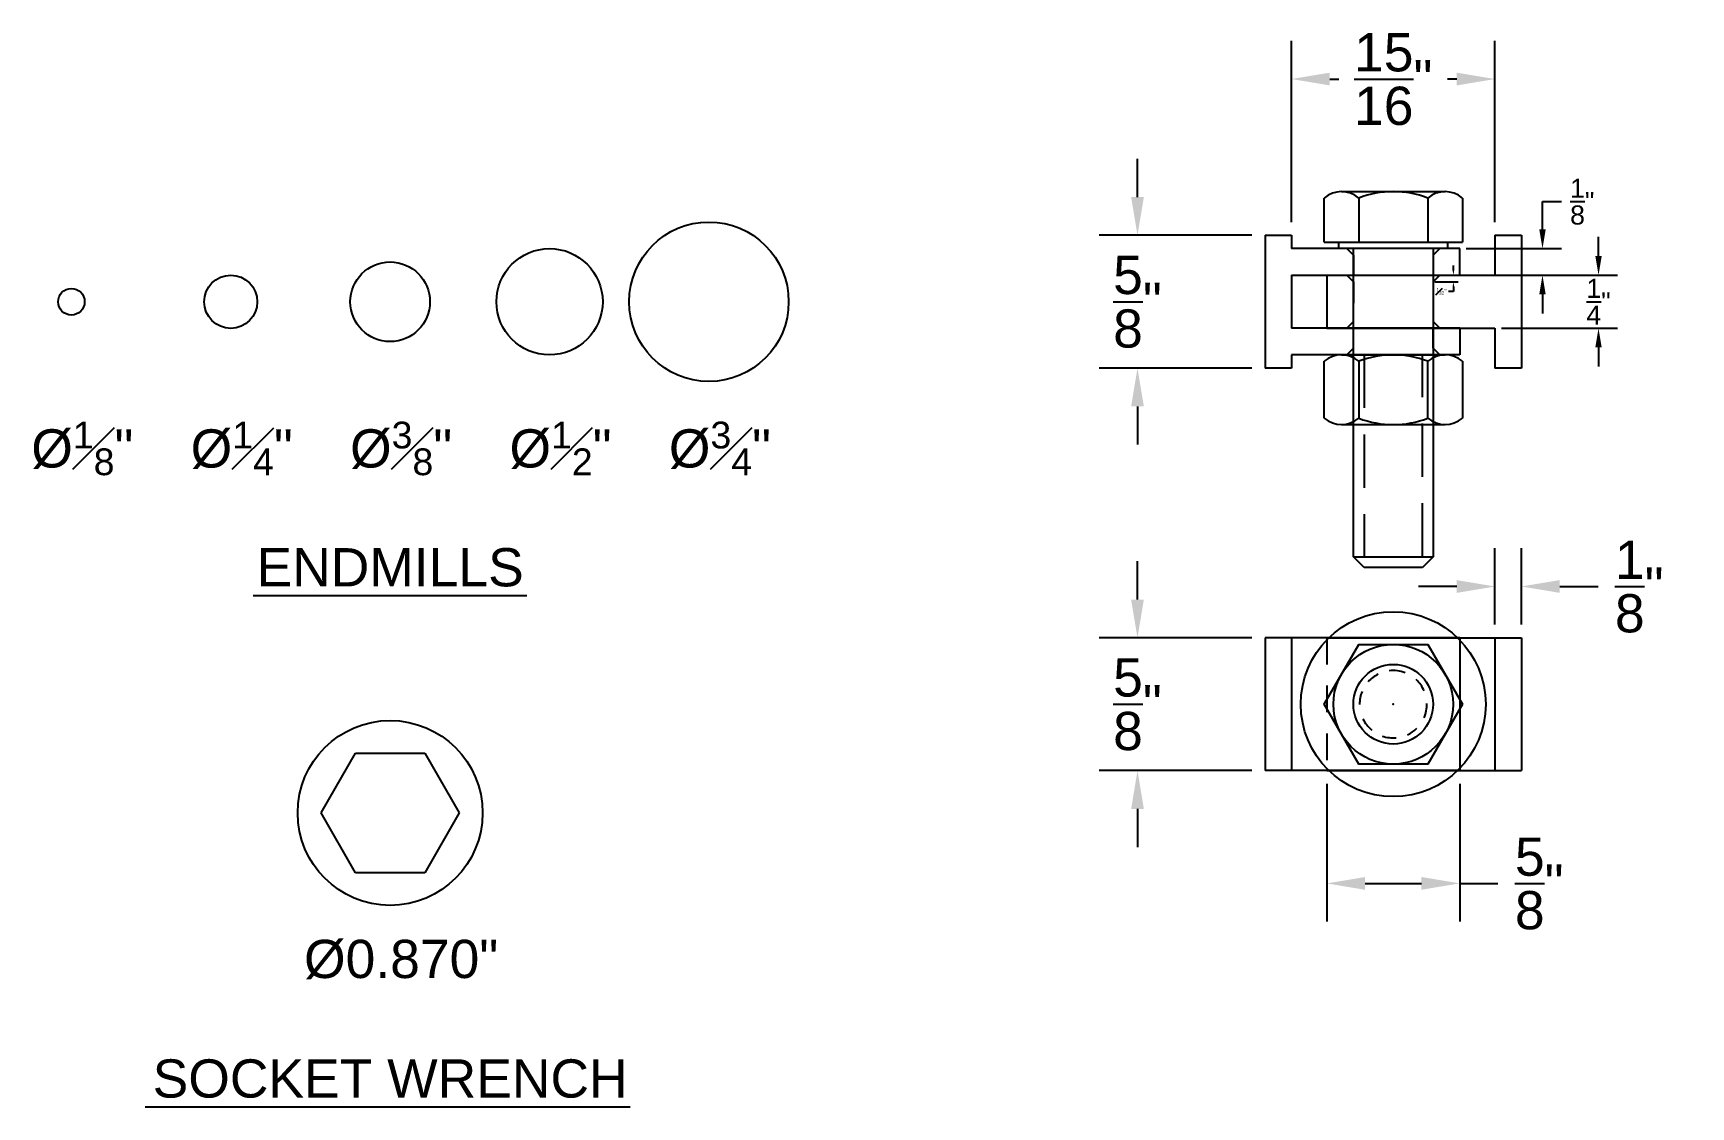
# Model space of a CAD drawing. Header units: inches. Extents: x -24 to 363, y -9 to 336.
# Drawn here: x 310.87 to 318.67, y 331.13 to 336.19 of the extents above; entities that cross this region are included whole.
import ezdxf

# ---------------------------------------------------------------- set-up
doc = ezdxf.new("R2010")
doc.units = ezdxf.units.IN
doc.header["$MEASUREMENT"] = 0
doc.linetypes.add('HIDDEN', pattern=[0.375, 0.25, -0.125])
for name, color, linetype in [('Bolt', 150, 'Continuous'), ('Chords', 10, 'Continuous'), ('DeflPts', 130, 'Continuous'), ('Dims', 252, 'Continuous'), ('Laterals', 40, 'Continuous'), ('LoadPts', 90, 'Continuous')]:
    doc.layers.add(name, color=color, linetype=linetype)
doc.styles.add('ATTR', font='romans.shx', dxfattribs={"width": 0.8, "height": 0.011646})
doc.styles.get("Standard").update_dxf_attribs({"font": 'arial.ttf'})
doc.dimstyles.new('DimBig', dxfattribs={"dimtxt": 0.18, "dimasz": 0.18, "dimexe": 0.18, "dimexo": 0.0625, "dimgap": 0.09, "dimtad": 0, "dimtih": 1, "dimtoh": 1, "dimdec": 4, "dimzin": 0, "dimdsep": 46, "dimtxsty": 'Standard', "dimcen": 0.09, "dimadec": 0, "dimazin": 0, "dimtfac": 1, "dimtdec": 4, "dimtofl": 0, "dimtmove": 0, "dimatfit": 3, "dimfxl": 1, "dimtolj": 1, "dimtzin": 0, "dimarcsym": 0})

# ---------------------------------------------------------------- blocks, each defined once
blk = doc.blocks.new('0d375 Bolt Hexfinished Pv')
blk.add_lwpolyline([(0, 0.325), (0.281458, 0.1625), (0.281458, -0.1625), (0, -0.325), (-0.281458, -0.1625), (-0.281458, 0.1625)], close=True)
for radius in [0.281459, 0.1875]:
    blk.add_circle((0, 0), radius)
for start, end in [(66.27382, 91.43475), (113.1597, 137.2755), (25.01643, 44.54282), (159.2494, 186.8604), (340.6969, 5.1062), (206.8165, 228.1121), (247.7162, 270.4735), (295.5824, 320.2457)]:
    blk.add_arc((0, 0), 0.158445, start, end)
blk.add_point((0, 0))
at = {"style": 'ATTR', "width": 0.8, "flags": 9}
blk.add_attdef('ESTCODE', (0, 0), '', height=0.000163, dxfattribs=at)
blk = doc.blocks.new('bolt')
for p, q in [((-0.03, -0.325), (-0.03, 0.325)), ((-0.268, -0.24375), (-0.268, 0.24375)), ((0, 0.25625), (-0.03, 0.25625)), ((-0.238, 0.1625), (-0.02975, 0.1625)), ((0, 0.1875), (1.45, 0.1875)), ((0.5, 0.1875), (0.5, -0.1875)), ((1.45, -0.1875), (1.45, 0.1875)), ((1.45, 0.1875), (1.5, 0.1375)), ((1.5, 0.1375), (1.5, -0.1375)), ((1.5, -0.1375), (1.45, -0.1875)), ((-0.238, -0.1625), (-0.02975, -0.1625)), ((1.45, -0.1875), (0, -0.1875)), ((0, -0.25625), (-0.03, -0.25625))]:
    blk.add_line(p, q)
at = {"linetype": 'HIDDEN'}
for p, q in [((1.448697, 0.1375), (0.5, 0.1375)), ((0.5, -0.1375), (1.448697, -0.1375))]:
    blk.add_line(p, q, dxfattribs=at)
for points in [[(-0.238, 0.325), (-0.03, 0.325)], [(0, 0.25625), (0, -0.25625)], [(-0.03, -0.325), (-0.238, -0.325)]]:
    blk.add_lwpolyline(points)
for centre, radius, start, end in [((-0.142974, 0.24375), 0.125025, 139.4683, 220.5318), ((0.1871, 0), 0.4551, 159.08, 200.92), ((-0.142974, -0.24375), 0.125025, 139.4683, 220.5317)]:
    blk.add_arc(centre, radius, start, end)
at = {"style": 'ATTR', "width": 0.8, "flags": 9}
blk.add_attdef('ESTCODE', (0, 0), '', height=0.000254, dxfattribs=at)
blk = doc.blocks.new('nut')
at = {"layer": 'Bolt'}
for p, q in [((0.03, 0.325), (0.2981, 0.325)), ((0, -0.2438), (0, 0.2438)), ((0.3281, -0.2438), (0.3281, 0.2438)), ((0.2981, 0.1625), (0.03, 0.1625)), ((0.03, -0.1625), (0.2981, -0.1625)), ((0.2981, -0.325), (0.03, -0.325))]:
    blk.add_line(p, q, dxfattribs=at)
for centre, radius, start, end in [((0.125, 0.2438), 0.125, 139.4683, 220.5318), ((0.2031, 0.2438), 0.125, 319.4682, 40.5317), ((0.4551, 0), 0.4551, 159.08, 200.92), ((-0.127, 0), 0.4551, 339.08, 20.92), ((0.125, -0.2438), 0.125, 139.4683, 220.5317), ((0.2031, -0.2438), 0.125, 319.4683, 40.5317)]:
    blk.add_arc(centre, radius, start, end, dxfattribs=at)
blk = doc.blocks.new('socket')
at = {"layer": 'Laterals'}
for p, q in [((-0.325, 0), (-0.1625, 0.281458)), ((-0.1625, 0.281458), (0.1625, 0.281458)), ((0.1625, 0.281458), (0.325, 0)), ((-0.1625, -0.281458), (-0.325, 0)), ((0.325, 0), (0.1625, -0.281458)), ((0.1625, -0.281458), (-0.1625, -0.281458))]:
    blk.add_line(p, q, dxfattribs=at)
blk.add_circle((0, 0), 0.435, dxfattribs=at)
blk = doc.blocks.new('*D80')
at = {"layer": 'Defpoints', "color": 0, "transparency": 16777216}
for p in [(316.6674, 335.2359), (316.0674, 334.6109), (316.6674, 334.6109)]:
    blk.add_point(p, dxfattribs=at)
at = {"layer": 'Dims', "color": 0, "lineweight": -2, "transparency": 16777216}
for p, q in [((316.0674, 335.4159), (316.0674, 335.5959)), ((316.6049, 335.2359), (315.8874, 335.2359)), ((316.6049, 334.6109), (315.8874, 334.6109)), ((316.0674, 334.4309), (316.0674, 334.2509))]:
    blk.add_line(p, q, dxfattribs=at)
at = {"layer": 'Dims', "color": 0, "transparency": 16777216}
for points in [[(316.0374, 335.4159), (316.0974, 335.4159), (316.0674, 335.2359)], [(316.0374, 334.4309), (316.0974, 334.4309), (316.0674, 334.6109)]]:
    blk.add_solid(points, dxfattribs=at)
at = {"layer": 'Dims', "color": 0, "transparency": 16777216, "insert": (316.0674, 334.9234), "char_height": 0.18, "attachment_point": 5}
blk.add_mtext('\\A1;{\\H1.000000x;\\S5/8;}"', dxfattribs=at)
blk = doc.blocks.new('*D81')
at = {"layer": 'Defpoints', "color": 0, "transparency": 16777216}
for p in [(316.6674, 333.3419), (316.0674, 332.7169), (316.6674, 332.7169)]:
    blk.add_point(p, dxfattribs=at)
at = {"layer": 'Dims', "color": 0, "lineweight": -2, "transparency": 16777216}
for p, q in [((316.0674, 333.5219), (316.0674, 333.7019)), ((316.6049, 333.3419), (315.8874, 333.3419)), ((316.6049, 332.7169), (315.8874, 332.7169)), ((316.0674, 332.5369), (316.0674, 332.3569))]:
    blk.add_line(p, q, dxfattribs=at)
at = {"layer": 'Dims', "color": 0, "transparency": 16777216}
for points in [[(316.0374, 333.5219), (316.0974, 333.5219), (316.0674, 333.3419)], [(316.0374, 332.5369), (316.0974, 332.5369), (316.0674, 332.7169)]]:
    blk.add_solid(points, dxfattribs=at)
at = {"layer": 'Dims', "color": 0, "transparency": 16777216, "insert": (316.0674, 333.0294), "char_height": 0.18, "attachment_point": 5}
blk.add_mtext('\\A1;{\\H1.000000x;\\S5/8;}"', dxfattribs=at)
blk = doc.blocks.new('*D82')
at = {"layer": 'Defpoints', "color": 0, "transparency": 16777216}
for p in [(316.9584, 332.7169), (317.5834, 332.7169), (317.5834, 332.1862)]:
    blk.add_point(p, dxfattribs=at)
at = {"layer": 'Dims', "color": 0, "lineweight": -2, "transparency": 16777216}
for p, q in [((316.9584, 332.6544), (316.9584, 332.0062)), ((317.5834, 332.6544), (317.5834, 332.0062)), ((317.1384, 332.1862), (317.4034, 332.1862)), ((317.5834, 332.1862), (317.7634, 332.1862))]:
    blk.add_line(p, q, dxfattribs=at)
at = {"layer": 'Dims', "color": 0, "transparency": 16777216}
for points in [[(317.1384, 332.2162), (317.1384, 332.1562), (316.9584, 332.1862)], [(317.4034, 332.2162), (317.4034, 332.1562), (317.5834, 332.1862)]]:
    blk.add_solid(points, dxfattribs=at)
at = {"layer": 'Dims', "color": 0, "transparency": 16777216, "insert": (317.9579, 332.1862), "char_height": 0.18, "attachment_point": 5}
blk.add_mtext('\\A1;{\\H1.000000x;\\S5/8;}"', dxfattribs=at)
blk = doc.blocks.new('*D85')
at = {"layer": 'Defpoints', "color": 0, "transparency": 16777216}
for p in [(317.8745, 333.5834), (317.7495, 333.3419), (317.8745, 333.3419)]:
    blk.add_point(p, dxfattribs=at)
at = {"layer": 'Dims', "color": 0, "lineweight": -2, "transparency": 16777216}
for p, q in [((317.7495, 333.4044), (317.7495, 333.7634)), ((317.8745, 333.4044), (317.8745, 333.7634)), ((317.5695, 333.5834), (317.3895, 333.5834)), ((318.0545, 333.5834), (318.2345, 333.5834))]:
    blk.add_line(p, q, dxfattribs=at)
at = {"layer": 'Dims', "color": 0, "transparency": 16777216}
for points in [[(317.5695, 333.6134), (317.5695, 333.5534), (317.7495, 333.5834)], [(318.0545, 333.6134), (318.0545, 333.5534), (317.8745, 333.5834)]]:
    blk.add_solid(points, dxfattribs=at)
at = {"layer": 'Dims', "color": 0, "transparency": 16777216, "insert": (318.4285, 333.5834), "char_height": 0.18, "attachment_point": 5}
blk.add_mtext('\\A1;{\\H1.000000x;\\S1/8;}"', dxfattribs=at)
blk = doc.blocks.new('*D86')
at = {"layer": 'Defpoints', "color": 0, "transparency": 16777216}
for p in [(317.7495, 335.9713), (316.7924, 335.2359), (317.7495, 335.2359)]:
    blk.add_point(p, dxfattribs=at)
at = {"layer": 'Dims', "color": 0, "lineweight": -2, "transparency": 16777216}
for p, q in [((316.7924, 335.2984), (316.7924, 336.1513)), ((317.7495, 335.2984), (317.7495, 336.1513)), ((316.9724, 335.9713), (317.0151, 335.9713)), ((317.5695, 335.9713), (317.5268, 335.9713))]:
    blk.add_line(p, q, dxfattribs=at)
at = {"layer": 'Dims', "color": 0, "transparency": 16777216}
for points in [[(316.9724, 336.0013), (316.9724, 335.9413), (316.7924, 335.9713)], [(317.5695, 336.0013), (317.5695, 335.9413), (317.7495, 335.9713)]]:
    blk.add_solid(points, dxfattribs=at)
at = {"layer": 'Dims', "color": 0, "transparency": 16777216, "insert": (317.2709, 335.9713), "char_height": 0.18, "attachment_point": 5}
blk.add_mtext('\\A1;{\\H1.000000x;\\S15/16;}"', dxfattribs=at)
blk = doc.blocks.new('*D87')
at = {"layer": 'Defpoints', "color": 0, "transparency": 16777216}
for p in [(317.7495, 335.0484), (318.2367, 335.0484), (317.7495, 334.7984)]:
    blk.add_point(p, dxfattribs=at)
at = {"layer": 'Dims', "color": 0, "lineweight": -2, "transparency": 16777216}
for p, q in [((318.2367, 335.1384), (318.2367, 335.2284)), ((317.7807, 335.0484), (318.3267, 335.0484)), ((317.7807, 334.7984), (318.3267, 334.7984)), ((318.2367, 334.7084), (318.2367, 334.6184))]:
    blk.add_line(p, q, dxfattribs=at)
at = {"layer": 'Dims', "color": 0, "transparency": 16777216}
for points in [[(318.2217, 335.1384), (318.2517, 335.1384), (318.2367, 335.0484)], [(318.2217, 334.7084), (318.2517, 334.7084), (318.2367, 334.7984)]]:
    blk.add_solid(points, dxfattribs=at)
at = {"layer": 'Dims', "color": 0, "transparency": 16777216, "insert": (318.2367, 334.9234), "char_height": 0.09, "attachment_point": 5}
blk.add_mtext('\\A1;{\\H1.000000x;\\S1/4;}"', dxfattribs=at)
blk = doc.blocks.new('*D88')
at = {"layer": 'Defpoints', "color": 0, "transparency": 16777216}
for p in [(317.5834, 335.1734), (317.5834, 335.0484), (317.9731, 335.0484)]:
    blk.add_point(p, dxfattribs=at)
at = {"layer": 'Dims', "color": 0, "lineweight": -2, "transparency": 16777216}
for p, q in [((317.9731, 335.2634), (317.9731, 335.3945)), ((317.9731, 335.3945), (318.0631, 335.3945)), ((317.6147, 335.1734), (318.0631, 335.1734)), ((317.6147, 335.0484), (318.0631, 335.0484)), ((317.9731, 334.9584), (317.9731, 334.8684))]:
    blk.add_line(p, q, dxfattribs=at)
at = {"layer": 'Dims', "color": 0, "transparency": 16777216}
for points in [[(317.9581, 335.2634), (317.9881, 335.2634), (317.9731, 335.1734)], [(317.9581, 334.9584), (317.9881, 334.9584), (317.9731, 335.0484)]]:
    blk.add_solid(points, dxfattribs=at)
at = {"layer": 'Dims', "color": 0, "transparency": 16777216, "insert": (318.1602, 335.3945), "char_height": 0.09, "attachment_point": 5}
blk.add_mtext('\\A1;{\\H1.000000x;\\S1/8;}"', dxfattribs=at)
blk = doc.blocks.new('*D89')
at = {"layer": 'Defpoints', "color": 0, "transparency": 16777216}
for p in [(317.4584, 335.0484), (317.4584, 335.0172), (317.554, 335.0484)]:
    blk.add_point(p, dxfattribs=at)
at = {"layer": 'Dims', "color": 0, "lineweight": -2, "transparency": 16777216}
for p, q in [((317.554, 335.0709), (317.554, 335.0934)), ((317.4663, 335.0484), (317.5765, 335.0484)), ((317.4663, 335.0172), (317.5765, 335.0172)), ((317.554, 334.9722), (317.5315, 334.9722)), ((317.554, 334.9947), (317.554, 334.9722))]:
    blk.add_line(p, q, dxfattribs=at)
at = {"layer": 'Dims', "color": 0, "transparency": 16777216}
for points in [[(317.5503, 335.0709), (317.5578, 335.0709), (317.554, 335.0484)], [(317.5503, 334.9947), (317.5578, 334.9947), (317.554, 335.0172)]]:
    blk.add_solid(points, dxfattribs=at)
at = {"layer": 'Dims', "color": 0, "transparency": 16777216, "insert": (317.4982, 334.9722), "char_height": 0.0225, "attachment_point": 5}
blk.add_mtext('\\A1;{\\H0.7x;\\S1#32;}"', dxfattribs=at)

msp = doc.modelspace()

# ---------------------------------------------------------------- linework, layer by layer
at = {"layer": 'Chords'}
for p, q in [((316.66741, 335.23593), (316.66741, 334.61093)), ((316.66741, 335.23593), (316.79241, 335.23593)), ((316.79241, 335.23593), (316.79241, 335.17343)), ((317.58345, 335.17343), (316.79241, 335.17343)), ((317.58345, 335.04843), (317.58345, 335.17343)), ((316.79241, 335.04843), (317.58345, 335.04843)), ((316.79241, 335.04843), (316.79241, 334.79843)), ((317.58345, 334.79843), (316.79241, 334.79843)), ((317.58345, 334.79843), (317.58345, 334.67343)), ((317.58345, 334.67343), (316.79241, 334.67343)), ((316.79241, 334.67343), (316.79241, 334.61093)), ((316.79241, 334.61093), (316.66741, 334.61093)), ((317.58345, 333.34187), (316.66741, 333.34187)), ((316.66741, 333.34187), (316.66741, 332.71687)), ((316.79241, 333.34187), (316.79241, 332.71687)), ((317.58345, 333.34187), (317.58345, 332.71687)), ((317.58345, 332.71687), (316.66741, 332.71687))]:
    msp.add_line(p, q, dxfattribs=at)
at = {"layer": 'Chords', "linetype": 'HIDDEN', "ltscale": 0.25}
for p, q in [((317.08345, 335.14218), (317.0522, 335.17343)), ((317.45845, 335.14218), (317.4897, 335.17343)), ((317.08345, 335.14218), (317.08345, 335.04843)), ((317.45845, 335.14218), (317.45845, 335.04843)), ((317.08345, 334.70468), (317.08345, 334.79843)), ((317.45845, 334.70468), (317.45845, 334.79843)), ((317.08345, 334.70468), (317.0522, 334.67343)), ((317.45845, 334.70468), (317.4897, 334.67343))]:
    msp.add_line(p, q, dxfattribs=at)
at = {"layer": 'Chords'}
msp.add_circle((317.27095, 333.02937), 0.1875, dxfattribs=at)
at = {"layer": 'DeflPts'}
for centre, radius in [((314.05091, 334.92343), 0.375), ((313.30091, 334.92343), 0.25), ((312.55091, 334.92343), 0.1875), ((311.80091, 334.92316), 0.125), ((311.05091, 334.92343), 0.0625)]:
    msp.add_circle(centre, radius, dxfattribs=at)
at = {"layer": 'Dims'}
for p, q in [((311.90604, 333.54045), (313.19443, 333.54045)), ((311.39785, 331.13473), (313.68088, 331.13473))]:
    msp.add_line(p, q, dxfattribs=at)
at = {"layer": 'LoadPts'}
for p, q in [((317.74948, 335.23593), (317.74948, 335.04843)), ((317.74948, 335.23593), (317.87448, 335.23593)), ((317.87448, 335.23593), (317.87448, 334.61093)), ((316.95845, 335.04843), (317.74948, 335.04843)), ((316.95845, 335.04843), (316.95845, 334.79843)), ((316.95845, 334.79843), (317.74948, 334.79843)), ((317.74948, 334.79843), (317.74948, 334.61093)), ((317.87448, 334.61093), (317.74948, 334.61093)), ((316.95845, 333.34187), (317.87448, 333.34187)), ((317.74948, 333.34187), (317.74948, 332.71687)), ((317.87448, 333.34187), (317.87448, 332.71687)), ((316.95845, 332.71687), (317.87448, 332.71687))]:
    msp.add_line(p, q, dxfattribs=at)
at = {"layer": 'LoadPts', "linetype": 'HIDDEN', "ltscale": 0.25}
for p, q in [((317.08345, 335.01718), (317.0522, 335.04843)), ((317.08345, 335.01718), (317.08345, 334.82968)), ((317.45845, 335.01718), (317.4897, 335.04843)), ((317.45845, 335.01718), (317.45845, 334.82968)), ((317.08345, 334.82968), (317.0522, 334.79843)), ((317.45845, 334.82968), (317.4897, 334.79843))]:
    msp.add_line(p, q, dxfattribs=at)
at = {"layer": 'LoadPts', "linetype": 'HIDDEN', "ltscale": 0.5}
msp.add_line((316.95845, 333.34187), (316.95845, 332.71687), dxfattribs=at)

# ---------------------------------------------------------------- block references
at = {"layer": 'Bolt', "rotation": 270}
for name, p in [('bolt', (317.27095, 335.17343)), ('nut', (317.27095, 334.67343)), ('0d375 Bolt Hexfinished Pv', (317.27095, 333.02937))]:
    msp.add_blockref(name, p, dxfattribs=at)
at = {"layer": 'Laterals'}
for p in [(317.27095, 333.02937), (312.55091, 332.51771)]:
    msp.add_blockref('socket', p, dxfattribs=at)

# ---------------------------------------------------------------- texts
at = {"layer": 'Dims', "char_height": 0.18, "attachment_point": 5}
for s, insert in [('\\A1;%%C{\\H0.7x;\\S1#8;}"', (311.10274, 334.23316)), ('\\A1;%%C{\\H0.7x;\\S1#4;}"', (311.85274, 334.23288)), ('\\A1;%%C{\\H0.7x;\\S3#8;}"', (312.60274, 334.23316)), ('\\A1;%%C{\\H0.7x;\\S1#2;}"', (313.35274, 334.23316)), ('\\A1;%%C{\\H0.7x;\\S3#4;}"', (314.10274, 334.23316)), ('\\A1;ENDMILLS', (312.55091, 333.67263)), ('\\A1;%%C0.870"', (312.60274, 331.82744)), ('\\A1;SOCKET WRENCH', (312.55091, 331.26691))]:
    msp.add_mtext(s, dxfattribs=dict(at, insert=insert))

# ---------------------------------------------------------------- dimensions: what is measured, and where the dimension line sits
at = {"layer": 'Dims'}
dim = msp.add_linear_dim(base=(317.74948, 335.97126), p1=(316.79241, 335.23593), p2=(317.74948, 335.23593), dimstyle='DimBig', override={"dimlunit": 4}, dxfattribs=at)
dim.commit()
dim.dimension.update_dxf_attribs({"geometry": '*D86', "text_midpoint": (317.27095, 335.97126), "dimtype": 160})
for base, p1, p2, picture, middle in [((316.06736, 334.61093), (316.66741, 335.23593), (316.66741, 334.61093), '*D80', (316.06736, 334.92343)), ((316.06736, 332.71687), (316.66741, 333.34187), (316.66741, 332.71687), '*D81', (316.06736, 333.02937))]:
    dim = msp.add_linear_dim(base=base, p1=p1, p2=p2, angle=90, dimstyle='DimBig', override={"dimlunit": 4}, dxfattribs=at)
    dim.commit()
    dim.dimension.update_dxf_attribs({"geometry": picture, "text_midpoint": middle})
for base, p1, p2, picture, middle in [((317.97312, 335.04843), (317.58345, 335.17343), (317.58345, 335.04843), '*D88', (318.16015, 335.39453)), ((318.23674, 335.04843), (317.74948, 334.79843), (317.74948, 335.04843), '*D87', (318.23674, 334.92343))]:
    dim = msp.add_linear_dim(base=base, p1=p1, p2=p2, angle=90, dimstyle='DimBig', override={"dimscale": 0.5, "dimlunit": 4}, dxfattribs=at)
    dim.commit()
    dim.dimension.update_dxf_attribs({"geometry": picture, "text_midpoint": middle, "dimtype": 160})
dim = msp.add_linear_dim(base=(317.55402, 335.04843), p1=(317.45845, 335.01718), p2=(317.45845, 335.04843), angle=90, text='{\\H0.7x;\\S1#32;}"', dimstyle='DimBig', override={"dimscale": 0.125, "dimlunit": 4}, dxfattribs=at)
dim.commit()
dim.dimension.update_dxf_attribs({"geometry": '*D89', "text_midpoint": (317.49819, 334.97218), "dimtype": 160})
for base, p1, p2, picture, middle in [((317.87448, 333.58342), (317.74948, 333.34187), (317.87448, 333.34187), '*D85', (318.42854, 333.58342)), ((317.58345, 332.18619), (316.95845, 332.71687), (317.58345, 332.71687), '*D82', (317.95787, 332.18619))]:
    dim = msp.add_linear_dim(base=base, p1=p1, p2=p2, dimstyle='DimBig', override={"dimlunit": 4}, dxfattribs=at)
    dim.commit()
    dim.dimension.update_dxf_attribs({"geometry": picture, "text_midpoint": middle})

doc.saveas('drawing.dxf')
